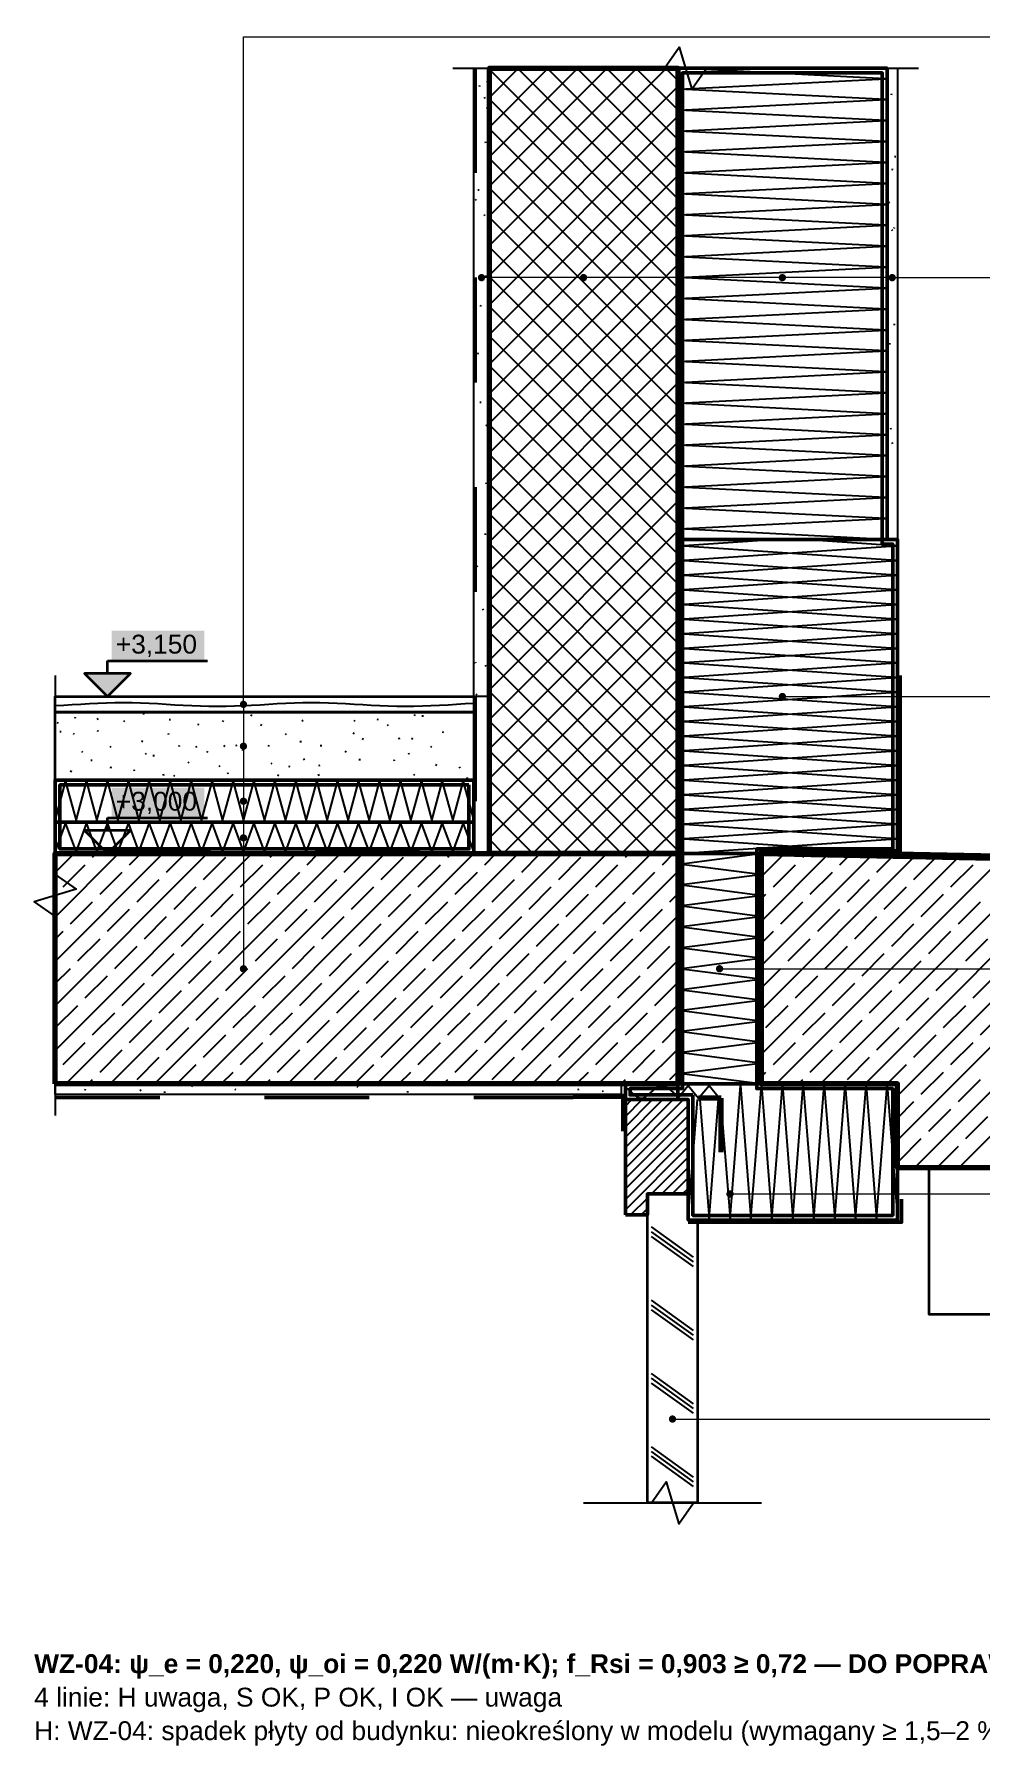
# Model space of a CAD drawing. Header units: metres. Extents: x 0 to 23.3, y -0.9 to 1.
# Drawn here: x 20.926 to 21.831, y -0.852 to 0.782 of the extents above; entities that cross this region are included whole.
import ezdxf

# ---------------------------------------------------------------- set-up
doc = ezdxf.new("R2010")
doc.units = ezdxf.units.M
doc.linetypes.add('KRESKOWA', pattern=[5.25, 4.2, -1.05])
doc.linetypes.add('KROPKOWA', pattern=[1.05, 0, -1.05])
for name, color, linetype, lineweight, true_color in [('A-DET-HYDRO', 5, 'Continuous', 50, 0x1565c0), ('A-DET-IZOL', 30, 'Continuous', 35, 0xef6c00), ('A-DET-SZCZEL', 1, 'KRESKOWA', 35, 0xd32f2f)]:
    doc.layers.add(name, color=color, linetype=linetype, lineweight=lineweight, true_color=true_color)
for name, color, linetype, lineweight in [('A-DET-OBROBKI', 7, 'Continuous', 35), ('A-DET-OPIS', 2, 'Continuous', 25), ('A-DET-PRZERWA', 8, 'Continuous', 25), ('A-DET-TASMA', 6, 'Continuous', 50), ('A-KRESKOWANIE', 8, 'Continuous', 18), ('A-MASKA', 7, 'Continuous', 18), ('A-OPISY', 2, 'Continuous', 25), ('A-RZEDNE', 1, 'Continuous', 25), ('A-SCIANY-IZOL', 4, 'Continuous', 35), ('A-SCIANY-KONSTR', 7, 'Continuous', 50), ('A-SCIANY-WYK', 8, 'Continuous', 18), ('A-WARSTWY', 8, 'Continuous', 25), ('A-WIDOK', 7, 'Continuous', 25)]:
    doc.layers.add(name, color=color, linetype=linetype, lineweight=lineweight)
doc.styles.add('PL_ARIAL', font='arial.ttf')
doc.styles.add('PL_ARIAL_B', font='arialbd.ttf')

msp = doc.modelspace()

# ---------------------------------------------------------------- hatches: boundary and pattern name
at = {"layer": 'A-MASKA', "true_color": 0xffffff}
for points in [[(21, 0.183), (21.0887, 0.183), (21.0887, 0.213), (21, 0.213)], [(21, 0.033), (21.0887, 0.033), (21.0887, 0.063), (21, 0.063)]]:
    msp.add_hatch(color=7, dxfattribs=at).paths.add_polyline_path(points)
at = {"layer": 'A-OPISY', "true_color": 0x000000}
for points in [[(21.357, 0.55), (21.3569, 0.5509), (21.3565, 0.5518), (21.356, 0.5525), (21.3552, 0.553), (21.3544, 0.5534), (21.3535, 0.5535), (21.3526, 0.5534), (21.3517, 0.553), (21.351, 0.5525), (21.3505, 0.5518), (21.3501, 0.5509), (21.35, 0.55), (21.3501, 0.5491), (21.3505, 0.5483), (21.351, 0.5475), (21.3517, 0.547), (21.3526, 0.5466), (21.3535, 0.5465), (21.3544, 0.5466), (21.3552, 0.547), (21.356, 0.5475), (21.3565, 0.5483), (21.3569, 0.5491)], [(21.4545, 0.55), (21.4544, 0.5509), (21.454, 0.5518), (21.4535, 0.5525), (21.4527, 0.553), (21.4519, 0.5534), (21.451, 0.5535), (21.4501, 0.5534), (21.4492, 0.553), (21.4485, 0.5525), (21.448, 0.5518), (21.4476, 0.5509), (21.4475, 0.55), (21.4476, 0.5491), (21.448, 0.5483), (21.4485, 0.5475), (21.4492, 0.547), (21.4501, 0.5466), (21.451, 0.5465), (21.4519, 0.5466), (21.4527, 0.547), (21.4535, 0.5475), (21.454, 0.5483), (21.4544, 0.5491)], [(21.6445, 0.55), (21.6444, 0.5509), (21.644, 0.5518), (21.6435, 0.5525), (21.6427, 0.553), (21.6419, 0.5534), (21.641, 0.5535), (21.6401, 0.5534), (21.6392, 0.553), (21.6385, 0.5525), (21.638, 0.5518), (21.6376, 0.5509), (21.6375, 0.55), (21.6376, 0.5491), (21.638, 0.5483), (21.6385, 0.5475), (21.6392, 0.547), (21.6401, 0.5466), (21.641, 0.5465), (21.6419, 0.5466), (21.6427, 0.547), (21.6435, 0.5475), (21.644, 0.5483), (21.6444, 0.5491)], [(21.7495, 0.55), (21.7494, 0.5509), (21.749, 0.5518), (21.7485, 0.5525), (21.7477, 0.553), (21.7469, 0.5534), (21.746, 0.5535), (21.7451, 0.5534), (21.7442, 0.553), (21.7435, 0.5525), (21.743, 0.5518), (21.7426, 0.5509), (21.7425, 0.55), (21.7426, 0.5491), (21.743, 0.5483), (21.7435, 0.5475), (21.7442, 0.547), (21.7451, 0.5466), (21.746, 0.5465), (21.7469, 0.5466), (21.7477, 0.547), (21.7485, 0.5475), (21.749, 0.5483), (21.7494, 0.5491)], [(21.6445, 0.15), (21.6444, 0.1509), (21.644, 0.1517), (21.6435, 0.1525), (21.6427, 0.153), (21.6419, 0.1534), (21.641, 0.1535), (21.6401, 0.1534), (21.6392, 0.153), (21.6385, 0.1525), (21.638, 0.1517), (21.6376, 0.1509), (21.6375, 0.15), (21.6376, 0.1491), (21.638, 0.1482), (21.6385, 0.1475), (21.6392, 0.147), (21.6401, 0.1466), (21.641, 0.1465), (21.6419, 0.1466), (21.6427, 0.147), (21.6435, 0.1475), (21.644, 0.1482), (21.6444, 0.1491)], [(21.1295, 0.1425), (21.1294, 0.1434), (21.129, 0.1443), (21.1285, 0.145), (21.1277, 0.1455), (21.1269, 0.1459), (21.126, 0.146), (21.1251, 0.1459), (21.1242, 0.1455), (21.1235, 0.145), (21.123, 0.1443), (21.1226, 0.1434), (21.1225, 0.1425), (21.1226, 0.1416), (21.123, 0.1408), (21.1235, 0.14), (21.1242, 0.1395), (21.1251, 0.1391), (21.126, 0.139), (21.1269, 0.1391), (21.1277, 0.1395), (21.1285, 0.14), (21.129, 0.1408), (21.1294, 0.1416)], [(21.1295, 0.1025), (21.1294, 0.1034), (21.129, 0.1043), (21.1285, 0.105), (21.1277, 0.1055), (21.1269, 0.1059), (21.126, 0.106), (21.1251, 0.1059), (21.1242, 0.1055), (21.1235, 0.105), (21.123, 0.1043), (21.1226, 0.1034), (21.1225, 0.1025), (21.1226, 0.1016), (21.123, 0.1008), (21.1235, 0.1), (21.1242, 0.0995), (21.1251, 0.0991), (21.126, 0.099), (21.1269, 0.0991), (21.1277, 0.0995), (21.1285, 0.1), (21.129, 0.1008), (21.1294, 0.1016)], [(21.1295, 0.05), (21.1294, 0.0509), (21.129, 0.0518), (21.1285, 0.0525), (21.1277, 0.053), (21.1269, 0.0534), (21.126, 0.0535), (21.1251, 0.0534), (21.1242, 0.053), (21.1235, 0.0525), (21.123, 0.0518), (21.1226, 0.0509), (21.1225, 0.05), (21.1226, 0.0491), (21.123, 0.0483), (21.1235, 0.0475), (21.1242, 0.047), (21.1251, 0.0466), (21.126, 0.0465), (21.1269, 0.0466), (21.1277, 0.047), (21.1285, 0.0475), (21.129, 0.0483), (21.1294, 0.0491)], [(21.1295, 0.015), (21.1294, 0.0159), (21.129, 0.0168), (21.1285, 0.0175), (21.1277, 0.018), (21.1269, 0.0184), (21.126, 0.0185), (21.1251, 0.0184), (21.1242, 0.018), (21.1235, 0.0175), (21.123, 0.0168), (21.1226, 0.0159), (21.1225, 0.015), (21.1226, 0.0141), (21.123, 0.0133), (21.1235, 0.0125), (21.1242, 0.012), (21.1251, 0.0116), (21.126, 0.0115), (21.1269, 0.0116), (21.1277, 0.012), (21.1285, 0.0125), (21.129, 0.0133), (21.1294, 0.0141)], [(21.1295, -0.11), (21.1294, -0.1091), (21.129, -0.1082), (21.1285, -0.1075), (21.1277, -0.107), (21.1269, -0.1066), (21.126, -0.1065), (21.1251, -0.1066), (21.1242, -0.107), (21.1235, -0.1075), (21.123, -0.1082), (21.1226, -0.1091), (21.1225, -0.11), (21.1226, -0.1109), (21.123, -0.1118), (21.1235, -0.1125), (21.1242, -0.113), (21.1251, -0.1134), (21.126, -0.1135), (21.1269, -0.1134), (21.1277, -0.113), (21.1285, -0.1125), (21.129, -0.1118), (21.1294, -0.1109)], [(21.5845, -0.11), (21.5844, -0.1091), (21.584, -0.1082), (21.5835, -0.1075), (21.5827, -0.107), (21.5819, -0.1066), (21.581, -0.1065), (21.5801, -0.1066), (21.5792, -0.107), (21.5785, -0.1075), (21.578, -0.1082), (21.5776, -0.1091), (21.5775, -0.11), (21.5776, -0.1109), (21.578, -0.1118), (21.5785, -0.1125), (21.5792, -0.113), (21.5801, -0.1134), (21.581, -0.1135), (21.5819, -0.1134), (21.5827, -0.113), (21.5835, -0.1125), (21.584, -0.1118), (21.5844, -0.1109)], [(21.5945, -0.325), (21.5944, -0.3241), (21.594, -0.3232), (21.5935, -0.3225), (21.5927, -0.322), (21.5919, -0.3216), (21.591, -0.3215), (21.5901, -0.3216), (21.5892, -0.322), (21.5885, -0.3225), (21.588, -0.3232), (21.5876, -0.3241), (21.5875, -0.325), (21.5876, -0.3259), (21.588, -0.3267), (21.5885, -0.3275), (21.5892, -0.328), (21.5901, -0.3284), (21.591, -0.3285), (21.5919, -0.3284), (21.5927, -0.328), (21.5935, -0.3275), (21.594, -0.3267), (21.5944, -0.3259)], [(21.5395, -0.54), (21.5394, -0.5391), (21.539, -0.5383), (21.5385, -0.5375), (21.5377, -0.537), (21.5369, -0.5366), (21.536, -0.5365), (21.5351, -0.5366), (21.5342, -0.537), (21.5335, -0.5375), (21.533, -0.5383), (21.5326, -0.5391), (21.5325, -0.54), (21.5326, -0.5409), (21.533, -0.5418), (21.5335, -0.5425), (21.5342, -0.543), (21.5351, -0.5434), (21.536, -0.5435), (21.5369, -0.5434), (21.5377, -0.543), (21.5385, -0.5425), (21.539, -0.5418), (21.5394, -0.5409)]]:
    msp.add_hatch(color=7, dxfattribs=at).paths.add_polyline_path(points)
at = {"layer": 'A-RZEDNE', "true_color": 0x000000}
msp.add_hatch(color=7, dxfattribs=at).paths.add_polyline_path([(20.996, 0.15), (21.018, 0.172), (20.974, 0.172)])

# ---------------------------------------------------------------- linework, layer by layer
at = {"layer": 'A-DET-HYDRO', "linetype": 'Continuous', "lineweight": 70, "ltscale": 0.01, "true_color": 0x1565c0, "flags": 128}
msp.add_lwpolyline([(22.266, -0.0109), (21.621, 0.002), (21.753, 0.002), (21.753, 0.17)], dxfattribs=at)
at = {"layer": 'A-DET-IZOL', "lineweight": 50, "ltscale": 0.01, "true_color": 0xef6c00}
for points in [[(21.5555, -0.2305), (21.4955, -0.2305), (21.4955, -0.2245), (21.5455, -0.2245), (21.5455, 0.7455), (21.7365, 0.7455), (21.7365, 0.2955), (21.7465, 0.2955), (21.7465, 0.0045), (21.6165, 0.0045), (21.6165, -0.2245), (21.7465, -0.2245), (21.7465, -0.3455), (21.5555, -0.3455)], [(21.3415, 0.0655), (21.3415, 0.0045), (20.9505, 0.0045), (20.9505, 0.0655)]]:
    msp.add_lwpolyline(points, close=True, dxfattribs=at)
at = {"layer": 'A-DET-OBROBKI', "lineweight": 50, "ltscale": 0.01, "true_color": 0x000000}
msp.add_lwpolyline([(21.551, -0.352), (21.755, -0.352), (21.755, -0.33)], dxfattribs=at)
at = {"layer": 'A-DET-PRZERWA', "lineweight": 25, "ltscale": 0.01, "true_color": 0x000000}
for points in [[(21.326, 0.75), (21.5285, 0.75), (21.5425, 0.77), (21.5545, 0.73), (21.5685, 0.75), (21.771, 0.75)], [(20.946, 0.17), (20.946, -0.02), (20.966, -0.034), (20.926, -0.046), (20.946, -0.06), (20.946, -0.25)], [(21.451, -0.62), (21.516, -0.62), (21.53, -0.6), (21.542, -0.64), (21.556, -0.62), (21.621, -0.62)]]:
    msp.add_lwpolyline(points, dxfattribs=at)
at = {"layer": 'A-DET-SZCZEL', "linetype": 'KRESKOWA', "lineweight": 50, "ltscale": 0.01, "true_color": 0xd32f2f, "flags": 128}
for points in [[(21.3475, 0.75), (21.3475, 0.003), (20.946, 0.003)], [(20.946, -0.233), (21.441, -0.233)]]:
    msp.add_lwpolyline(points, dxfattribs=at)
at = {"layer": 'A-DET-TASMA', "linetype": 'Continuous', "lineweight": 100, "ltscale": 0.01, "true_color": 0x7b1fa2, "flags": 128}
msp.add_lwpolyline([(21.4895, -0.265), (21.4895, -0.232), (21.441, -0.232)], dxfattribs=at)
at = {"layer": 'A-DET-TASMA', "linetype": 'KROPKOWA', "lineweight": 100, "ltscale": 0.01, "true_color": 0x1565c0, "flags": 128}
msp.add_lwpolyline([(21.5825, -0.285), (21.5825, -0.2335), (21.561, -0.2335)], dxfattribs=at)
at = {"layer": 'A-KRESKOWANIE', "lineweight": 25, "ltscale": 0.01}
for points in [[(21.3591, 0.7367), (21.3585, 0.7377)], [(21.361, 0.5807), (21.5303, 0.75)], [(21.361, 0.609), (21.502, 0.75)], [(21.361, 0.6373), (21.4737, 0.75)], [(21.361, 0.6655), (21.4455, 0.75)], [(21.361, 0.6938), (21.4172, 0.75)], [(21.361, 0.7221), (21.3889, 0.75)], [(21.541, 0.5687), (21.361, 0.7487)], [(21.541, 0.597), (21.388, 0.75)], [(21.541, 0.6252), (21.4162, 0.75)], [(21.541, 0.6535), (21.4445, 0.75)], [(21.541, 0.6818), (21.4728, 0.75)], [(21.541, 0.7101), (21.5011, 0.75)], [(21.541, 0.7384), (21.5294, 0.75)], [(21.7395, 0.3), (21.7395, 0.3), (21.5425, 0.31), (21.7395, 0.32), (21.5425, 0.33), (21.7395, 0.34), (21.5425, 0.35), (21.7395, 0.36), (21.5425, 0.37), (21.7395, 0.38), (21.5425, 0.39), (21.7395, 0.4), (21.5425, 0.41), (21.7395, 0.42), (21.5425, 0.43), (21.7395, 0.44), (21.5425, 0.45), (21.7395, 0.46), (21.5425, 0.47), (21.7395, 0.48), (21.5425, 0.49), (21.7395, 0.5), (21.5425, 0.51), (21.7395, 0.52), (21.5425, 0.53), (21.7395, 0.54), (21.5425, 0.55), (21.7395, 0.56), (21.5425, 0.57), (21.7395, 0.58), (21.5425, 0.59), (21.7395, 0.6), (21.5425, 0.61), (21.7395, 0.62), (21.5425, 0.63), (21.7395, 0.64), (21.5425, 0.65), (21.7395, 0.66), (21.5425, 0.67), (21.7395, 0.68), (21.5425, 0.69), (21.7395, 0.7), (21.5425, 0.71), (21.7395, 0.72), (21.5425, 0.73), (21.7395, 0.74), (21.5425, 0.75)], [(21.352, 0.7322), (21.3516, 0.7334)], [(21.3569, 0.7212), (21.3564, 0.7223)], [(21.361, 0.5524), (21.541, 0.7324)], [(21.541, 0.5404), (21.361, 0.7204)], [(21.7454, 0.7245), (21.7457, 0.7257)], [(21.3588, 0.7116), (21.3591, 0.7128)], [(21.361, 0.5241), (21.541, 0.7041)], [(21.541, 0.5121), (21.361, 0.6921)], [(21.3576, 0.6784), (21.3574, 0.6796)], [(21.361, 0.4958), (21.541, 0.6758)], [(21.541, 0.4838), (21.361, 0.6638)], [(21.7481, 0.6657), (21.7493, 0.6657)], [(21.361, 0.4675), (21.541, 0.6475)], [(21.7469, 0.653), (21.7457, 0.6534)], [(21.3478, 0.6241), (21.3487, 0.6249)], [(21.3513, 0.6334), (21.3501, 0.6335)], [(21.541, 0.4555), (21.361, 0.6355)], [(21.7428, 0.6215), (21.7438, 0.6222)], [(21.3568, 0.6091), (21.3561, 0.6101)], [(21.361, 0.4393), (21.541, 0.6193)], [(21.541, 0.4273), (21.361, 0.6073)], [(21.361, 0.411), (21.541, 0.591)], [(21.7462, 0.5948), (21.7455, 0.5958)], [(21.7479, 0.5969), (21.7481, 0.598)], [(21.541, 0.399), (21.361, 0.579)], [(21.361, 0.3827), (21.541, 0.5627)], [(21.357, 0.551), (21.3581, 0.5516)], [(21.541, 0.3707), (21.361, 0.5507)], [(21.7464, 0.551), (21.7458, 0.552)], [(21.3526, 0.5226), (21.3532, 0.5236)], [(21.361, 0.3544), (21.541, 0.5344)], [(21.541, 0.3424), (21.361, 0.5224)], [(21.3476, 0.492), (21.3472, 0.4932)], [(21.361, 0.3261), (21.541, 0.5061)], [(21.541, 0.3141), (21.361, 0.4941)], [(21.7482, 0.5047), (21.748, 0.5059)], [(21.3498, 0.4777), (21.351, 0.478)], [(21.361, 0.2978), (21.541, 0.4778)], [(21.7436, 0.4861), (21.7437, 0.4873)], [(21.541, 0.2858), (21.361, 0.4658)], [(21.361, 0.2696), (21.541, 0.4496)], [(21.3519, 0.431), (21.3531, 0.4312)], [(21.541, 0.2575), (21.361, 0.4375)], [(21.3575, 0.4087), (21.3586, 0.4092)], [(21.361, 0.2413), (21.541, 0.4213)], [(21.541, 0.2293), (21.361, 0.4093)], [(21.361, 0.213), (21.541, 0.393)], [(21.745, 0.4051), (21.7447, 0.4062)], [(21.7465, 0.3914), (21.7459, 0.3925)], [(21.541, 0.201), (21.361, 0.381)], [(21.361, 0.1847), (21.541, 0.3647)], [(21.3583, 0.3527), (21.358, 0.3539)], [(21.541, 0.1727), (21.361, 0.3527)], [(21.361, 0.1564), (21.541, 0.3364)], [(21.541, 0.1444), (21.361, 0.3244)], [(21.3574, 0.3044), (21.3572, 0.3056)], [(21.361, 0.1281), (21.541, 0.3081)], [(21.541, 0.1161), (21.361, 0.2961)], [(21.7495, 0), (21.5425, 0.014), (21.7495, 0.028), (21.5425, 0.042), (21.7495, 0.056), (21.5425, 0.07), (21.7495, 0.084), (21.5425, 0.098), (21.7495, 0.112), (21.5425, 0.126), (21.7495, 0.14), (21.5425, 0.154), (21.7495, 0.168), (21.5425, 0.182), (21.7495, 0.196), (21.5425, 0.21), (21.7495, 0.224), (21.5425, 0.238), (21.7495, 0.252), (21.5425, 0.266), (21.7495, 0.28), (21.5425, 0.294), (21.6312, 0.3)], [(21.5425, 0), (21.5425, 0), (21.7495, 0.014), (21.5425, 0.028), (21.7495, 0.042), (21.5425, 0.056), (21.7495, 0.07), (21.5425, 0.084), (21.7495, 0.098), (21.5425, 0.112), (21.7495, 0.126), (21.5425, 0.14), (21.7495, 0.154), (21.5425, 0.168), (21.7495, 0.182), (21.5425, 0.196), (21.7495, 0.21), (21.5425, 0.224), (21.7495, 0.238), (21.5425, 0.252), (21.7495, 0.266), (21.5425, 0.28), (21.7495, 0.294), (21.6608, 0.3)], [(21.3477, 0.287), (21.3465, 0.287)], [(21.361, 0.0999), (21.541, 0.2799)], [(21.3489, 0.2743), (21.3497, 0.2752)], [(21.541, 0.0878), (21.361, 0.2678)], [(21.361, 0.0716), (21.541, 0.2516)], [(21.3553, 0.2326), (21.3546, 0.2336)], [(21.541, 0.0596), (21.361, 0.2396)], [(21.361, 0.0433), (21.541, 0.2233)], [(21.541, 0.0313), (21.361, 0.2113)], [(21.348, 0.1817), (21.3476, 0.1829)], [(21.3578, 0.1788), (21.3572, 0.1798)], [(21.361, 0.015), (21.541, 0.195)], [(21.541, 0.003), (21.361, 0.183)], [(21.3743, 0), (21.541, 0.1667)], [(21.3485, 0.1516), (21.3493, 0.1525)], [(21.5157, 0), (21.361, 0.1547)], [(20.946, 0.1413), (20.9542, 0.1418), (20.9623, 0.1423), (20.9705, 0.1428), (20.9787, 0.1433), (20.9868, 0.1437), (20.995, 0.144), (21.0031, 0.1442), (21.0113, 0.1443), (21.0195, 0.1442), (21.0276, 0.144), (21.0358, 0.1437), (21.044, 0.1432), (21.0521, 0.1427), (21.0603, 0.1422), (21.0684, 0.1417), (21.0766, 0.1413), (21.0848, 0.141), (21.0929, 0.1408), (21.1011, 0.1407), (21.1093, 0.1408), (21.1174, 0.141), (21.1256, 0.1413), (21.1338, 0.1418), (21.1419, 0.1422), (21.1501, 0.1428), (21.1582, 0.1432), (21.1664, 0.1437), (21.1746, 0.144), (21.1827, 0.1442), (21.1909, 0.1443), (21.1991, 0.1442), (21.2072, 0.144), (21.2154, 0.1437), (21.2235, 0.1433), (21.2317, 0.1428), (21.2399, 0.1423), (21.248, 0.1418), (21.2562, 0.1413), (21.2644, 0.141), (21.2725, 0.1408), (21.2807, 0.1407), (21.2889, 0.1408), (21.297, 0.141), (21.3052, 0.1413), (21.3133, 0.1417), (21.3215, 0.1422), (21.3297, 0.1427), (21.3378, 0.1432), (21.346, 0.1437)], [(21.0313, 0.133), (21.03, 0.1335)], [(21.1342, 0.1317), (21.133, 0.1325)], [(21.2894, 0.1316), (21.2902, 0.1327)], [(21.2973, 0.1307), (21.2975, 0.1321)], [(21.4026, 0), (21.541, 0.1384)], [(20.9493, 0.1244), (20.9479, 0.1248)], [(20.9519, 0.1162), (20.9505, 0.1163)], [(20.9646, 0.114), (20.9635, 0.1148)], [(20.965, 0.1293), (20.9654, 0.1307)], [(20.9862, 0.1281), (20.9874, 0.1289)], [(20.9869, 0.1166), (20.987, 0.118)], [(21.0125, 0.1257), (21.0117, 0.1269)], [(21.0543, 0.1138), (21.0547, 0.1151)], [(21.0549, 0.128), (21.0563, 0.1281)], [(21.0836, 0.1228), (21.0824, 0.1234)], [(21.1063, 0.1259), (21.107, 0.1272)], [(21.1436, 0.1224), (21.1423, 0.123)], [(21.1819, 0.1267), (21.1831, 0.1274)], [(21.2321, 0.1145), (21.2309, 0.1152)], [(21.2327, 0.1262), (21.2317, 0.1272)], [(21.255, 0.1276), (21.2536, 0.1279)], [(21.2636, 0.1223), (21.2647, 0.1232)], [(21.3176, 0.1155), (21.3163, 0.116)], [(21.4874, 0), (21.361, 0.1264)], [(20.9986, 0.1016), (20.9996, 0.1026)], [(21.0298, 0.1068), (21.0285, 0.1073)], [(21.0647, 0.1018), (21.0646, 0.1032)], [(21.0804, 0.1018), (21.0816, 0.1023)], [(21.1084, 0.1021), (21.1073, 0.1031)], [(21.1187, 0.1033), (21.1201, 0.1036)], [(21.1254, 0.0984), (21.1256, 0.0998)], [(21.1499, 0.1023), (21.1505, 0.1035)], [(21.1671, 0.1134), (21.166, 0.1143)], [(21.1807, 0.1062), (21.1807, 0.1076)], [(21.2003, 0.1023), (21.2001, 0.1037)], [(21.2408, 0.1091), (21.2394, 0.1096)], [(21.2742, 0.1099), (21.2756, 0.1101)], [(21.2879, 0.1094), (21.2866, 0.1098)], [(21.3051, 0.1015), (21.3059, 0.1027)], [(21.4591, 0), (21.361, 0.0981)], [(21.4309, 0), (21.541, 0.1101)], [(20.9726, 0.0967), (20.9715, 0.0976)], [(20.9814, 0.0889), (20.98, 0.089)], [(20.9991, 0.0817), (20.9994, 0.0831)], [(21.0323, 0.0949), (21.0334, 0.0959)], [(21.0395, 0.0936), (21.0409, 0.0937)], [(21.0731, 0.0866), (21.074, 0.0877)], [(21.0914, 0.0966), (21.0918, 0.0979)], [(21.1038, 0.0829), (21.1027, 0.0838)], [(21.1535, 0.0856), (21.1525, 0.0865)], [(21.1706, 0.0828), (21.1693, 0.0833)], [(21.1843, 0.0893), (21.1834, 0.0904)], [(21.198, 0.0842), (21.1994, 0.0843)], [(21.2232, 0.097), (21.2242, 0.098)], [(21.2371, 0.089), (21.2372, 0.0904)], [(21.2704, 0.0883), (21.2699, 0.0896)], [(21.2842, 0.0946), (21.284, 0.096)], [(21.3108, 0.084), (21.3096, 0.0847)], [(21.333, 0.0817), (21.3323, 0.0829)], [(21.4591, 0), (21.541, 0.0819)], [(20.946, 0.0315), (20.956, 0.0685), (20.966, 0.0315), (20.976, 0.0685), (20.986, 0.0315), (20.996, 0.0685), (21.006, 0.0315), (21.016, 0.0685), (21.026, 0.0315), (21.036, 0.0685), (21.046, 0.0315), (21.056, 0.0685), (21.066, 0.0315), (21.076, 0.0685), (21.086, 0.0315), (21.096, 0.0685), (21.106, 0.0315), (21.116, 0.0685), (21.126, 0.0315), (21.136, 0.0685), (21.146, 0.0315), (21.156, 0.0685), (21.166, 0.0315), (21.176, 0.0685), (21.186, 0.0315), (21.196, 0.0685), (21.206, 0.0315), (21.216, 0.0685), (21.226, 0.0315), (21.236, 0.0685), (21.246, 0.0315), (21.256, 0.0685), (21.266, 0.0315), (21.276, 0.0685), (21.286, 0.0315), (21.296, 0.0685), (21.306, 0.0315), (21.316, 0.0685), (21.326, 0.0315), (21.336, 0.0685), (21.346, 0.0315), (21.346, 0.0315)], [(20.9611, 0.0779), (20.9615, 0.0792)], [(21.0218, 0.0787), (21.0215, 0.0801)], [(21.049, 0.0752), (21.0504, 0.0755)], [(21.0594, 0.074), (21.0604, 0.075)], [(21.1113, 0.0758), (21.1111, 0.0771)], [(21.1598, 0.0741), (21.1586, 0.0749)], [(21.1984, 0.0744), (21.1978, 0.0757)], [(21.2898, 0.0746), (21.2888, 0.0756)], [(21.3398, 0.0716), (21.3401, 0.073)], [(21.4309, 0), (21.361, 0.0699)], [(21.4874, 0), (21.541, 0.0536)], [(21.4026, 0), (21.361, 0.0416)], [(20.946, 0.0015), (20.956, 0.0285), (20.966, 0.0015), (20.976, 0.0285), (20.986, 0.0015), (20.996, 0.0285), (21.006, 0.0015), (21.016, 0.0285), (21.026, 0.0015), (21.036, 0.0285), (21.046, 0.0015), (21.056, 0.0285), (21.066, 0.0015), (21.076, 0.0285), (21.086, 0.0015), (21.096, 0.0285), (21.106, 0.0015), (21.116, 0.0285), (21.126, 0.0015), (21.136, 0.0285), (21.146, 0.0015), (21.156, 0.0285), (21.166, 0.0015), (21.176, 0.0285), (21.186, 0.0015), (21.196, 0.0285), (21.206, 0.0015), (21.216, 0.0285), (21.226, 0.0015), (21.236, 0.0285), (21.246, 0.0015), (21.256, 0.0285), (21.266, 0.0015), (21.276, 0.0285), (21.286, 0.0015), (21.296, 0.0285), (21.306, 0.0015), (21.316, 0.0285), (21.326, 0.0015), (21.336, 0.0285), (21.346, 0.0015), (21.346, 0.0015)], [(21.5157, 0), (21.541, 0.0253)], [(20.946, -0.1879), (21.1339, 0)], [(20.946, -0.1454), (21.0914, 0)], [(20.946, -0.103), (21.049, 0)], [(20.946, -0.0606), (21.0066, 0)], [(20.946, -0.0182), (20.9642, 0)], [(20.9563, -0.22), (21.1763, 0)], [(20.9818, -0.0035), (20.9854, 0)], [(20.9987, -0.22), (21.2187, 0)], [(21.0172, -0.0106), (21.0278, 0)], [(21.0411, -0.22), (21.2611, 0)], [(21.0525, -0.0177), (21.0702, 0)], [(21.0836, -0.22), (21.3036, 0)], [(21.126, -0.22), (21.346, 0)], [(21.1515, -0.0035), (21.1551, 0)], [(21.1684, -0.22), (21.3884, 0)], [(21.1869, -0.0106), (21.1975, 0)], [(21.2109, -0.22), (21.4309, 0)], [(21.2223, -0.0177), (21.2399, 0)], [(21.2533, -0.22), (21.4733, 0)], [(21.2957, -0.22), (21.5157, 0)], [(21.3212, -0.0035), (21.3248, 0)], [(21.3566, -0.0106), (21.3672, 0)], [(21.3743, 0), (21.361, 0.0133)], [(21.392, -0.0177), (21.4096, 0)], [(21.491, -0.0035), (21.4945, 0)], [(21.5263, -0.0106), (21.5369, 0)], [(21.6195, -0.22), (21.5425, -0.21), (21.6195, -0.2), (21.5425, -0.19), (21.6195, -0.18), (21.5425, -0.17), (21.6195, -0.16), (21.5425, -0.15), (21.6195, -0.14), (21.5425, -0.13), (21.6195, -0.12), (21.5425, -0.11), (21.6195, -0.1), (21.5425, -0.09), (21.6195, -0.08), (21.5425, -0.07), (21.6195, -0.06), (21.5425, -0.05), (21.6195, -0.04), (21.5425, -0.03), (21.6195, -0.02), (21.5425, -0.01), (21.6195, 0), (21.6195, 0)], [(20.9536, -0.0318), (20.9748, -0.0106)], [(21.0879, -0.0247), (21.1091, -0.0035)], [(21.1233, -0.0318), (21.1445, -0.0106)], [(21.2576, -0.0247), (21.2788, -0.0035)], [(21.293, -0.0318), (21.3142, -0.0106)], [(21.4273, -0.0247), (21.4485, -0.0035)], [(21.4627, -0.0318), (21.4839, -0.0106)], [(21.621, -0.022), (21.6426, -0.0004)], [(21.621, -0.0644), (21.6841, -0.0013)], [(21.621, -0.1068), (21.7257, -0.0021)], [(21.621, -0.1493), (21.7673, -0.0029)], [(21.621, -0.1917), (21.8089, -0.0038)], [(21.6324, -0.0318), (21.6536, -0.0106)], [(21.6351, -0.22), (21.8505, -0.0046)], [(21.6607, -0.0035), (21.6633, -0.0008)], [(21.6775, -0.22), (21.8921, -0.0054)], [(21.696, -0.0106), (21.7049, -0.0017)], [(21.72, -0.22), (21.9337, -0.0063)], [(21.7314, -0.0177), (21.7465, -0.0025)], [(21.751, -0.2314), (21.9753, -0.0071)], [(21.751, -0.2738), (22.0169, -0.0079)], [(21.7667, -0.0247), (21.7879, -0.0035)], [(21.7672, -0.3), (22.0585, -0.0087)], [(21.8021, -0.0318), (21.8233, -0.0106)], [(21.8097, -0.3), (22.1001, -0.0096)], [(20.9889, -0.0389), (21.0101, -0.0177)], [(21.0243, -0.046), (21.0455, -0.0247)], [(21.0596, -0.053), (21.0808, -0.0318)], [(21.1586, -0.0389), (21.1798, -0.0177)], [(21.194, -0.046), (21.2152, -0.0247)], [(21.2293, -0.053), (21.2505, -0.0318)], [(21.3283, -0.0389), (21.3495, -0.0177)], [(21.3381, -0.22), (21.541, -0.0171)], [(21.3637, -0.046), (21.3849, -0.0247)], [(21.399, -0.053), (21.4202, -0.0318)], [(21.498, -0.0389), (21.5192, -0.0177)], [(21.6677, -0.0389), (21.6889, -0.0177)], [(21.7031, -0.046), (21.7243, -0.0247)], [(21.7384, -0.053), (21.7597, -0.0318)], [(20.946, -0.0394), (20.9465, -0.0389)], [(20.9606, -0.0672), (20.9818, -0.046)], [(21.095, -0.0601), (21.1162, -0.0389)], [(21.1303, -0.0672), (21.1515, -0.046)], [(21.2647, -0.0601), (21.2859, -0.0389)], [(21.3, -0.0672), (21.3212, -0.046)], [(21.4344, -0.0601), (21.4556, -0.0389)], [(21.4697, -0.0672), (21.491, -0.046)], [(21.5334, -0.046), (21.541, -0.0383)], [(21.621, -0.0432), (21.6253, -0.0389)], [(21.6394, -0.0672), (21.6607, -0.046)], [(21.7738, -0.0601), (21.795, -0.0389)], [(21.8092, -0.0672), (21.8304, -0.046)], [(20.996, -0.0742), (21.0172, -0.053)], [(21.0313, -0.0813), (21.0525, -0.0601)], [(21.1657, -0.0742), (21.1869, -0.053)], [(21.201, -0.0813), (21.2223, -0.0601)], [(21.3354, -0.0742), (21.3566, -0.053)], [(21.3707, -0.0813), (21.392, -0.0601)], [(21.3806, -0.22), (21.541, -0.0596)], [(21.5051, -0.0742), (21.5263, -0.053)], [(21.6748, -0.0742), (21.696, -0.053)], [(21.7102, -0.0813), (21.7314, -0.0601)], [(20.946, -0.0818), (20.9536, -0.0742)], [(20.9677, -0.1025), (20.9889, -0.0813)], [(21.0667, -0.0884), (21.0879, -0.0672)], [(21.102, -0.0955), (21.1233, -0.0742)], [(21.1374, -0.1025), (21.1586, -0.0813)], [(21.2364, -0.0884), (21.2576, -0.0672)], [(21.2718, -0.0955), (21.293, -0.0742)], [(21.3071, -0.1025), (21.3283, -0.0813)], [(21.4061, -0.0884), (21.4273, -0.0672)], [(21.4415, -0.0955), (21.4627, -0.0742)], [(21.4768, -0.1025), (21.498, -0.0813)], [(21.5405, -0.0813), (21.541, -0.0808)], [(21.621, -0.0856), (21.6324, -0.0742)], [(21.6465, -0.1025), (21.6677, -0.0813)], [(21.7455, -0.0884), (21.7667, -0.0672)], [(21.7809, -0.0955), (21.8021, -0.0742)], [(21.8162, -0.1025), (21.8374, -0.0813)], [(21.0031, -0.1096), (21.0243, -0.0884)], [(21.0384, -0.1167), (21.0596, -0.0955)], [(21.1728, -0.1096), (21.194, -0.0884)], [(21.2081, -0.1167), (21.2293, -0.0955)], [(21.3425, -0.1096), (21.3637, -0.0884)], [(21.3778, -0.1167), (21.399, -0.0955)], [(21.5122, -0.1096), (21.5334, -0.0884)], [(21.6819, -0.1096), (21.7031, -0.0884)], [(21.7172, -0.1167), (21.7384, -0.0955)], [(20.946, -0.1242), (20.9606, -0.1096)], [(21.0738, -0.1237), (21.095, -0.1025)], [(21.1091, -0.1308), (21.1303, -0.1096)], [(21.2435, -0.1237), (21.2647, -0.1025)], [(21.2788, -0.1308), (21.3, -0.1096)], [(21.4132, -0.1237), (21.4344, -0.1025)], [(21.423, -0.22), (21.541, -0.102)], [(21.4485, -0.1308), (21.4697, -0.1096)], [(21.621, -0.1281), (21.6394, -0.1096)], [(21.7526, -0.1237), (21.7738, -0.1025)], [(21.7879, -0.1308), (21.8092, -0.1096)], [(20.9748, -0.1379), (20.996, -0.1167)], [(21.0101, -0.145), (21.0313, -0.1237)], [(21.1445, -0.1379), (21.1657, -0.1167)], [(21.1798, -0.145), (21.201, -0.1237)], [(21.3142, -0.1379), (21.3354, -0.1167)], [(21.3495, -0.145), (21.3707, -0.1237)], [(21.4839, -0.1379), (21.5051, -0.1167)], [(21.5192, -0.145), (21.5405, -0.1237)], [(21.6536, -0.1379), (21.6748, -0.1167)], [(21.6889, -0.145), (21.7102, -0.1237)], [(21.8233, -0.1379), (21.8445, -0.1167)], [(20.9465, -0.1662), (20.9677, -0.145)], [(21.0455, -0.152), (21.0667, -0.1308)], [(21.0808, -0.1591), (21.102, -0.1379)], [(21.1162, -0.1662), (21.1374, -0.145)], [(21.2152, -0.152), (21.2364, -0.1308)], [(21.2505, -0.1591), (21.2718, -0.1379)], [(21.2859, -0.1662), (21.3071, -0.145)], [(21.3849, -0.152), (21.4061, -0.1308)], [(21.4202, -0.1591), (21.4415, -0.1379)], [(21.4556, -0.1662), (21.4768, -0.145)], [(21.4654, -0.22), (21.541, -0.1444)], [(21.6253, -0.1662), (21.6465, -0.145)], [(21.7243, -0.152), (21.7455, -0.1308)], [(21.7597, -0.1591), (21.7809, -0.1379)], [(21.795, -0.1662), (21.8162, -0.145)], [(20.9818, -0.1732), (21.0031, -0.152)], [(21.0172, -0.1803), (21.0384, -0.1591)], [(21.1515, -0.1732), (21.1728, -0.152)], [(21.1869, -0.1803), (21.2081, -0.1591)], [(21.3212, -0.1732), (21.3425, -0.152)], [(21.3566, -0.1803), (21.3778, -0.1591)], [(21.491, -0.1732), (21.5122, -0.152)], [(21.6607, -0.1732), (21.6819, -0.152)], [(21.696, -0.1803), (21.7172, -0.1591)], [(21.8304, -0.1732), (21.8516, -0.152)], [(21.0525, -0.1874), (21.0738, -0.1662)], [(21.0879, -0.1945), (21.1091, -0.1732)], [(21.2223, -0.1874), (21.2435, -0.1662)], [(21.2576, -0.1945), (21.2788, -0.1732)], [(21.392, -0.1874), (21.4132, -0.1662)], [(21.4273, -0.1945), (21.4485, -0.1732)], [(21.5263, -0.1803), (21.541, -0.1656)], [(21.7314, -0.1874), (21.7526, -0.1662)], [(21.7667, -0.1945), (21.7879, -0.1732)], [(20.9536, -0.2015), (20.9748, -0.1803)], [(20.9889, -0.2086), (21.0101, -0.1874)], [(21.0243, -0.2157), (21.0455, -0.1945)], [(21.1233, -0.2015), (21.1445, -0.1803)], [(21.1586, -0.2086), (21.1798, -0.1874)], [(21.194, -0.2157), (21.2152, -0.1945)], [(21.293, -0.2015), (21.3142, -0.1803)], [(21.3283, -0.2086), (21.3495, -0.1874)], [(21.3637, -0.2157), (21.3849, -0.1945)], [(21.4627, -0.2015), (21.4839, -0.1803)], [(21.498, -0.2086), (21.5192, -0.1874)], [(21.5078, -0.22), (21.541, -0.1868)], [(21.6324, -0.2015), (21.6536, -0.1803)], [(21.6677, -0.2086), (21.6889, -0.1874)], [(21.7031, -0.2157), (21.7243, -0.1945)], [(21.8021, -0.2015), (21.8233, -0.1803)], [(20.946, -0.2091), (20.9465, -0.2086)], [(21.0624, -0.22), (21.0808, -0.2015)], [(21.1048, -0.22), (21.1162, -0.2086)], [(21.2321, -0.22), (21.2505, -0.2015)], [(21.2745, -0.22), (21.2859, -0.2086)], [(21.4018, -0.22), (21.4202, -0.2015)], [(21.4442, -0.22), (21.4556, -0.2086)], [(21.5334, -0.2157), (21.541, -0.2081)], [(21.621, -0.2129), (21.6253, -0.2086)], [(21.7412, -0.22), (21.7597, -0.2015)], [(21.7738, -0.2298), (21.795, -0.2086)], [(20.9747, -0.2258), (20.9751, -0.2247)], [(20.9775, -0.22), (20.9818, -0.2157)], [(21.0271, -0.2263), (21.0282, -0.2257)], [(21.0509, -0.2285), (21.0508, -0.2273)], [(21.0762, -0.2224), (21.0768, -0.2214)], [(21.1187, -0.2256), (21.1176, -0.2253)], [(21.1472, -0.22), (21.1515, -0.2157)], [(21.2356, -0.2232), (21.2346, -0.2225)], [(21.283, -0.2282), (21.283, -0.227)], [(21.3169, -0.22), (21.3212, -0.2157)], [(21.4455, -0.2252), (21.4467, -0.225)], [(21.4691, -0.2271), (21.4701, -0.2264)], [(21.4866, -0.22), (21.491, -0.2157)], [(21.491, -0.2233), (21.4932, -0.2249), (21.4953, -0.2269), (21.4975, -0.2289), (21.4997, -0.2308), (21.5019, -0.2323), (21.504, -0.2332), (21.5062, -0.2335), (21.5084, -0.2331), (21.5106, -0.232), (21.5127, -0.2304), (21.5149, -0.2285), (21.5171, -0.2265), (21.5193, -0.2246), (21.5214, -0.223), (21.5236, -0.2219), (21.5258, -0.2215), (21.528, -0.2218), (21.5301, -0.2227), (21.5323, -0.2242), (21.5345, -0.2261), (21.5367, -0.2281), (21.5388, -0.2301), (21.541, -0.2317)], [(21.541, -0.2335), (21.551, -0.2215), (21.561, -0.2335), (21.571, -0.2215), (21.581, -0.2335), (21.582, -0.2323)], [(21.582, -0.2342), (21.591, -0.3485), (21.601, -0.2215), (21.611, -0.3485), (21.621, -0.2215), (21.631, -0.3485), (21.641, -0.2215), (21.651, -0.3485), (21.661, -0.2215), (21.671, -0.3485), (21.681, -0.2215), (21.691, -0.3485), (21.701, -0.2215), (21.711, -0.3485), (21.721, -0.2215), (21.731, -0.3485), (21.741, -0.2215), (21.751, -0.3485)], [(21.6563, -0.22), (21.6607, -0.2157)], [(21.8092, -0.2369), (21.8304, -0.2157)], [(21.491, -0.2906), (21.5466, -0.235)], [(21.491, -0.2807), (21.5367, -0.235)], [(21.491, -0.2708), (21.5268, -0.235)], [(21.491, -0.2609), (21.5169, -0.235)], [(21.491, -0.251), (21.507, -0.235)], [(21.491, -0.2411), (21.4971, -0.235)], [(21.491, -0.3005), (21.551, -0.2405)], [(21.551, -0.3485), (21.551, -0.3485), (21.5599, -0.235)], [(21.5621, -0.235), (21.571, -0.3485), (21.5799, -0.235)], [(21.751, -0.2526), (21.7667, -0.2369)], [(21.7809, -0.2652), (21.8021, -0.244)], [(21.491, -0.3104), (21.551, -0.2504)], [(21.491, -0.3203), (21.551, -0.2603)], [(21.8162, -0.2722), (21.8374, -0.251)], [(21.491, -0.3302), (21.551, -0.2702)], [(21.7526, -0.2934), (21.7738, -0.2722)], [(21.491, -0.3401), (21.551, -0.2801)], [(21.516, -0.325), (21.551, -0.29)], [(21.7885, -0.3), (21.8092, -0.2793)], [(21.5259, -0.325), (21.551, -0.2999)], [(21.5358, -0.325), (21.551, -0.3098)], [(21.5457, -0.325), (21.551, -0.3197)], [(21.496, -0.345), (21.512, -0.329)], [(21.5059, -0.345), (21.512, -0.3389)], [(21.5562, -0.3854), (21.5158, -0.3566)], [(21.5562, -0.3899), (21.5158, -0.3611)], [(21.5562, -0.3944), (21.5158, -0.3656)], [(21.5562, -0.4554), (21.5158, -0.4266)], [(21.5562, -0.4599), (21.5158, -0.4311)], [(21.5562, -0.4644), (21.5158, -0.4356)], [(21.5562, -0.5254), (21.5158, -0.4966)], [(21.5562, -0.5299), (21.5158, -0.5011)], [(21.5562, -0.5344), (21.5158, -0.5056)], [(21.5562, -0.5954), (21.5158, -0.5666)], [(21.5562, -0.5999), (21.5158, -0.5711)], [(21.5562, -0.6044), (21.5158, -0.5756)]]:
    msp.add_lwpolyline(points, dxfattribs=at)
at = {"layer": 'A-OPISY', "lineweight": 18, "ltscale": 0.01}
for points in [[(21.126, 0.1425), (21.126, 0.78), (22.646, 0.78), (22.666, 0.7825), (22.711, 0.766), (22.726, 0.766)], [(21.746, 0.55), (21.641, 0.55), (21.451, 0.55), (21.3535, 0.55)], [(21.746, 0.55), (22.646, 0.55), (22.666, 0.5525), (22.711, 0.536), (22.726, 0.536)], [(21.641, 0.15), (22.646, 0.15), (22.666, 0.1525), (22.711, 0.167), (22.726, 0.167)], [(21.126, 0.1425), (21.126, 0.1025), (21.126, 0.05), (21.126, 0.015), (21.126, -0.11)], [(21.581, -0.11), (22.646, -0.11), (22.666, -0.1075), (22.711, -0.1006), (22.726, -0.1006)], [(21.591, -0.325), (22.646, -0.325), (22.666, -0.3225), (22.711, -0.3106), (22.726, -0.3106)], [(21.536, -0.54), (22.646, -0.54), (22.666, -0.5375), (22.711, -0.6066), (22.726, -0.6066)]]:
    msp.add_lwpolyline(points, dxfattribs=at)
at = {"layer": 'A-RZEDNE', "lineweight": 35, "ltscale": 0.01}
for points in [[(20.996, 0.172), (20.996, 0.184)], [(20.996, 0.184), (21.0917, 0.184)], [(20.971, 0.15), (21.026, 0.15)], [(20.996, 0.022), (20.996, 0.034)], [(20.996, 0.034), (21.0917, 0.034)], [(20.971, 0), (21.026, 0)]]:
    msp.add_lwpolyline(points, dxfattribs=at)
for points in [[(20.996, 0.15), (21.018, 0.172), (20.974, 0.172)], [(20.996, 0), (21.018, 0.022), (20.974, 0.022)]]:
    msp.add_lwpolyline(points, close=True, dxfattribs=at)
at = {"layer": 'A-SCIANY-IZOL', "lineweight": 50, "ltscale": 0.01}
for points in [[(21.541, 0.75), (21.541, 0.75), (21.541, 0.75), (21.741, 0.75), (21.741, 0.75), (21.741, 0.75), (21.741, 0.3), (21.741, 0.3), (21.741, 0.3), (21.541, 0.3), (21.541, 0.3), (21.541, 0.3)], [(21.541, 0.3), (21.541, 0.3), (21.541, 0.3), (21.751, 0.3), (21.751, 0.3), (21.751, 0.3), (21.751, 0), (21.751, 0), (21.751, 0), (21.541, 0), (21.541, 0), (21.541, 0)], [(20.946, 0.07), (20.946, 0.07), (20.946, 0.07), (21.346, 0.07), (21.346, 0.07), (21.346, 0.07), (21.346, 0.03), (21.346, 0.03), (21.346, 0.03), (20.946, 0.03), (20.946, 0.03), (20.946, 0.03)], [(20.946, 0), (20.946, 0), (20.946, 0.03), (20.946, 0.03), (20.946, 0.03), (21.346, 0.03), (21.346, 0.03), (21.346, 0.03), (21.346, 0), (21.346, 0), (21.346, 0), (20.946, 0)], [(21.541, -0.22), (21.541, -0.22), (21.541, 0), (21.541, 0), (21.541, 0), (21.621, 0), (21.621, 0), (21.621, 0), (21.621, -0.22), (21.621, -0.22), (21.621, -0.22), (21.541, -0.22)], [(21.491, -0.235), (21.491, -0.235), (21.491, -0.22), (21.491, -0.22), (21.491, -0.22), (21.541, -0.22), (21.541, -0.22), (21.541, -0.22), (21.541, -0.235), (21.541, -0.235), (21.541, -0.235), (21.491, -0.235)], [(21.541, -0.235), (21.541, -0.235), (21.541, -0.22), (21.541, -0.22), (21.541, -0.22), (21.751, -0.22), (21.751, -0.22), (21.751, -0.22), (21.751, -0.35), (21.751, -0.35), (21.751, -0.35), (21.551, -0.35), (21.551, -0.35), (21.551, -0.35), (21.551, -0.235), (21.551, -0.235), (21.551, -0.235), (21.551, -0.235), (21.551, -0.235), (21.551, -0.235), (21.551, -0.235), (21.551, -0.235), (21.551, -0.235), (21.551, -0.235), (21.551, -0.235), (21.551, -0.235), (21.551, -0.235), (21.551, -0.235), (21.551, -0.235), (21.551, -0.235), (21.551, -0.235), (21.541, -0.235)]]:
    msp.add_lwpolyline(points, close=True, dxfattribs=at)
at = {"layer": 'A-SCIANY-KONSTR', "lineweight": 70, "ltscale": 0.01}
for points in [[(21.361, 0.75), (21.361, 0.75), (21.541, 0.75), (21.541, 0.75), (21.541, 0.75), (21.541, 0), (21.541, 0), (21.541, 0), (21.361, 0), (21.361, 0), (21.361, 0), (21.361, 0.75)], [(20.946, -0.22), (20.946, -0.22), (20.946, 0), (20.946, 0), (20.946, 0), (21.541, 0), (21.541, 0), (21.541, 0), (21.541, -0.22), (21.541, -0.22), (21.541, -0.22), (20.946, -0.22)]]:
    msp.add_lwpolyline(points, close=True, dxfattribs=at)
msp.add_lwpolyline([(22.606, -0.3), (21.751, -0.3), (21.751, -0.3), (21.751, -0.3), (21.751, -0.22), (21.751, -0.22), (21.751, -0.22), (21.751, -0.22), (21.751, -0.22), (21.751, -0.22), (21.751, -0.22), (21.751, -0.22), (21.751, -0.22), (21.751, -0.22), (21.751, -0.22), (21.751, -0.22), (21.751, -0.22), (21.751, -0.22), (21.751, -0.22), (21.751, -0.22), (21.751, -0.22), (21.621, -0.22), (21.621, -0.22), (21.621, -0.22), (21.621, 0), (21.621, 0), (21.621, 0), (22.266, -0.0129)], dxfattribs=at)
at = {"layer": 'A-SCIANY-KONSTR', "lineweight": 50, "ltscale": 0.01}
msp.add_lwpolyline([(21.491, -0.345), (21.491, -0.345), (21.491, -0.235), (21.491, -0.235), (21.491, -0.235), (21.551, -0.235), (21.551, -0.235), (21.551, -0.235), (21.551, -0.325), (21.551, -0.325), (21.551, -0.325), (21.512, -0.325), (21.512, -0.325), (21.512, -0.325), (21.512, -0.325), (21.512, -0.325), (21.512, -0.325), (21.512, -0.325), (21.512, -0.325), (21.512, -0.325), (21.512, -0.325), (21.512, -0.325), (21.512, -0.325), (21.512, -0.325), (21.512, -0.325), (21.512, -0.325), (21.512, -0.325), (21.512, -0.325), (21.512, -0.345), (21.512, -0.345), (21.512, -0.345), (21.491, -0.345)], close=True, dxfattribs=at)
at = {"layer": 'A-SCIANY-WYK', "lineweight": 25, "ltscale": 0.01}
for points in [[(21.346, 0.75), (21.346, 0.75), (21.361, 0.75), (21.361, 0.75), (21.361, 0.75), (21.361, 0.15), (21.361, 0.15), (21.361, 0.15), (21.346, 0.15), (21.346, 0.15), (21.346, 0.15), (21.346, 0.75)], [(21.741, 0.75), (21.741, 0.75), (21.741, 0.75), (21.751, 0.75), (21.751, 0.75), (21.751, 0.75), (21.751, 0.3), (21.751, 0.3), (21.751, 0.3), (21.741, 0.3), (21.741, 0.3), (21.741, 0.3)], [(20.946, -0.22), (20.946, -0.22), (20.946, -0.22), (21.487, -0.22), (21.487, -0.22), (21.487, -0.22), (21.487, -0.23), (21.487, -0.23), (21.487, -0.23), (20.946, -0.23), (20.946, -0.23), (20.946, -0.23)]]:
    msp.add_lwpolyline(points, close=True, dxfattribs=at)
at = {"layer": 'A-WARSTWY', "lineweight": 35, "ltscale": 0.01}
for points in [[(20.946, 0.15), (20.946, 0.15), (20.946, 0.15), (21.346, 0.15), (21.346, 0.15), (21.346, 0.15), (21.346, 0.135), (21.346, 0.135), (21.346, 0.135), (20.946, 0.135), (20.946, 0.135), (20.946, 0.135)], [(20.946, 0.135), (20.946, 0.135), (20.946, 0.135), (21.346, 0.135), (21.346, 0.135), (21.346, 0.135), (21.346, 0.07), (21.346, 0.07), (21.346, 0.07), (20.946, 0.07), (20.946, 0.07), (20.946, 0.07)], [(21.512, -0.325), (21.512, -0.325), (21.551, -0.325), (21.551, -0.325), (21.551, -0.325), (21.551, -0.35), (21.551, -0.35), (21.551, -0.35), (21.551, -0.35), (21.551, -0.35), (21.551, -0.35), (21.551, -0.35), (21.551, -0.35), (21.551, -0.35), (21.551, -0.35), (21.551, -0.35), (21.551, -0.35), (21.551, -0.35), (21.551, -0.35), (21.551, -0.35), (21.551, -0.35), (21.551, -0.35), (21.56, -0.35), (21.56, -0.35), (21.56, -0.35), (21.56, -0.62), (21.56, -0.62), (21.56, -0.62), (21.512, -0.62), (21.512, -0.62), (21.512, -0.62), (21.512, -0.325)]]:
    msp.add_lwpolyline(points, close=True, dxfattribs=at)
at = {"layer": 'A-WIDOK', "lineweight": 35, "ltscale": 0.01}
msp.add_lwpolyline([(21.781, -0.3), (21.781, -0.44), (21.921, -0.44), (21.921, -0.3)], dxfattribs=at)

# ---------------------------------------------------------------- texts
at = {"layer": 'A-DET-OPIS', "style": 'PL_ARIAL_B'}
msp.add_text('WZ-04: ψ_e = 0,220, ψ_oi = 0,220 W/(m·K); f_Rsi = 0,903 ≥ 0,72 — DO POPRAWY', height=0.018, dxfattribs=at).set_placement((20.926, -0.7826))
at = {"layer": 'A-DET-OPIS', "true_color": 0xb7791f, "style": 'PL_ARIAL'}
for s, p in [('4 linie: H uwaga, S OK, P OK, I OK — uwaga', (20.926, -0.8146)), ('H: WZ-04: spadek płyty od budynku: nieokreślony w modelu (wymagany ≥ 1,5–2 %); odprowadzenie wody z krawędzi płyty…', (20.926, -0.8466))]:
    msp.add_text(s, height=0.018, dxfattribs=at).set_placement(p)
at = {"layer": 'A-RZEDNE', "style": 'PL_ARIAL'}
for s, p in [('+3,150', (21.004, 0.191)), ('+3,000', (21.004, 0.041))]:
    msp.add_text(s, height=0.018, dxfattribs=at).set_placement(p)

doc.saveas('drawing.dxf')
